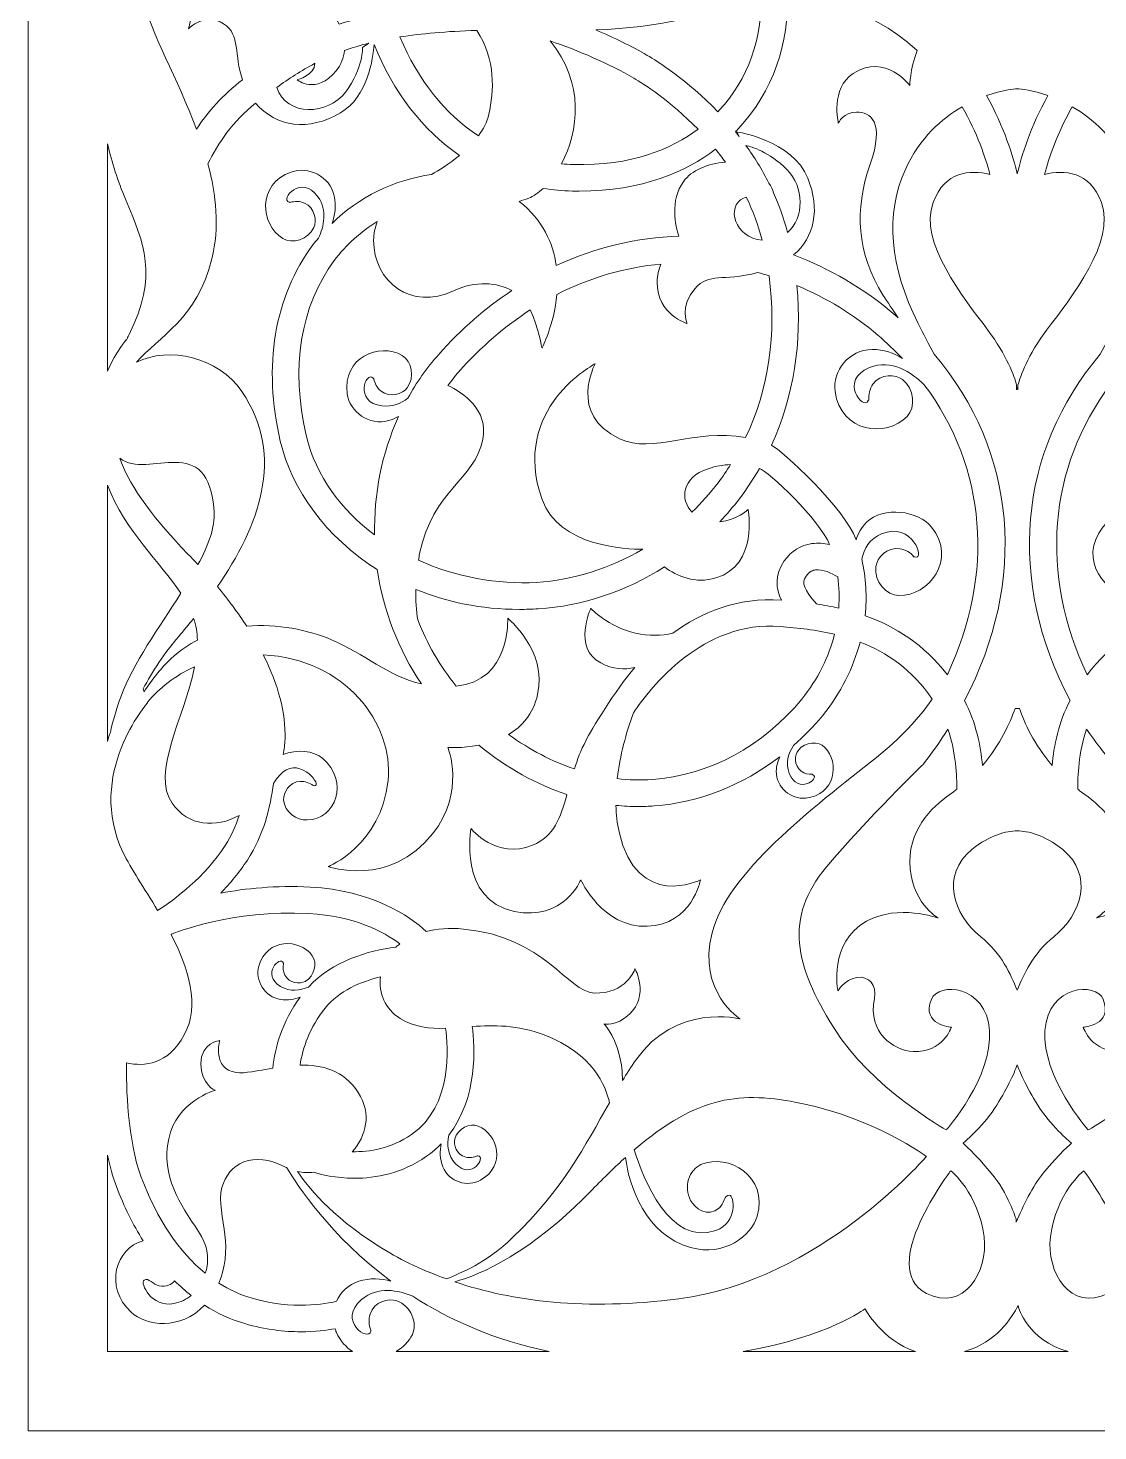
# Model space of a CAD drawing. Header units: inches. Extents: x 1.5 to 6.8, y -11.7 to 0.
# Drawn here: x 1.473 to 4.37, y -11.693 to -7.894 of the extents above; entities that cross this region are included whole.
import ezdxf

# ---------------------------------------------------------------- set-up
doc = ezdxf.new("R2010")
doc.units = ezdxf.units.IN
doc.header["$MEASUREMENT"] = 0
doc.layers.add('Layer 1', color=7, linetype='Continuous')

msp = doc.modelspace()

# ---------------------------------------------------------------- linework, layer by layer
at = {"layer": 'Layer 1', "lineweight": 0}
for points, knots in [([(6.416, -2.468), (6.3725, -2.2996), (6.2525, -1.928), (5.993, -1.6735), (5.6731, -1.3598), (5.4509, -1.284), (5.1934, -1.196), (5.0702, -1.1539), (4.9306, -1.106), (4.7617, -1.0254), (4.399, -0.8519), (4.2579, -0.3713), (4.2566, -0.3666), (4.2566, -0.3666), (4.1529, 0), (4.1529, 0), (4.1529, 0), (4.0493, -0.3666), (4.0493, -0.3666), (4.048, -0.3714), (3.9088, -0.851), (3.5442, -1.0254), (3.3753, -1.106), (3.2356, -1.1539), (3.1125, -1.196), (2.855, -1.284), (2.6327, -1.3598), (2.3129, -1.6735), (2.0534, -1.928), (1.9334, -2.2996), (1.8899, -2.468), (1.8899, -2.468), (1.473, -2.468), (1.473, -2.468), (1.473, -2.468), (1.473, -11.6929), (1.473, -11.6929), (1.473, -11.6929), (6.8329, -11.6929), (6.8329, -11.6929), (6.8329, -11.6929), (6.8329, -2.468), (6.8329, -2.468), (6.8329, -2.468), (6.416, -2.468), (6.416, -2.468)], [0, 0, 0, 0, 1, 1, 1, 2, 2, 2, 3, 3, 3, 4, 4, 4, 5, 5, 5, 6, 6, 6, 7, 7, 7, 8, 8, 8, 9, 9, 9, 10, 10, 10, 11, 11, 11, 12, 12, 12, 13, 13, 13, 14, 14, 14, 15, 15, 15, 15]), ([(2.0023, -7.8819), (2.0494, -7.9119), (2.0296, -7.9661), (2.0536, -8.0335), (2.0003, -8.0743), (1.9596, -8.1203), (1.9292, -8.1672), (1.8782, -8.0318), (1.8055, -7.9071), (1.7819, -7.81), (1.7472, -7.6683), (1.7754, -7.5347), (1.823, -7.4238), (1.8793, -7.4757), (1.9572, -7.5174), (2.065, -7.5316), (2.0875, -7.5346), (2.1091, -7.5361), (2.1296, -7.5361), (2.2266, -7.5361), (2.3028, -7.5055), (2.3606, -7.4667), (2.3418, -7.5577), (2.34, -7.6534), (2.3568, -7.7491), (2.3637, -7.789), (2.373, -7.8271), (2.384, -7.8636), (2.3595, -7.8695), (2.3367, -7.876), (2.3157, -7.8832), (2.3021, -7.8544), (2.2806, -7.8303), (2.2587, -7.819), (2.1866, -7.7818), (2.1086, -7.822), (2.1086, -7.822), (2.1086, -7.822), (2.0848, -7.7843), (2.0157, -7.7877), (1.9213, -7.7922), (1.9078, -7.8952), (1.9078, -7.8952), (1.9078, -7.8952), (1.9508, -7.8491), (2.0023, -7.8819)], [0, 0, 0, 0, 1, 1, 1, 2, 2, 2, 3, 3, 3, 4, 4, 4, 5, 5, 5, 6, 6, 6, 7, 7, 7, 8, 8, 8, 9, 9, 9, 10, 10, 10, 11, 11, 11, 12, 12, 12, 13, 13, 13, 14, 14, 14, 15, 15, 15, 15]), ([(3.3443, -8.1162), (3.343, -8.1175), (3.3417, -8.1189), (3.3405, -8.1202), (3.2578, -8.0339), (3.1763, -7.9831), (3.1495, -7.9674), (3.1069, -7.9427), (3.0587, -7.9191), (3.0102, -7.8986), (3.1777, -7.8926), (3.3267, -7.8578), (3.456, -7.8051), (3.4621, -7.9198), (3.4223, -8.0323), (3.3443, -8.1162)], [0, 0, 0, 0, 1, 1, 1, 2, 2, 2, 3, 3, 3, 4, 4, 4, 5, 5, 5, 5]), ([(3.5842, -8.3004), (3.5425, -8.1967), (3.3923, -8.1748), (3.3923, -8.1748), (3.3923, -8.1748), (3.3985, -8.1871), (3.3985, -8.1871), (3.3951, -8.1827), (3.3914, -8.1786), (3.388, -8.1744), (3.3911, -8.1713), (3.3942, -8.1681), (3.3971, -8.165), (3.4888, -8.0663), (3.5354, -7.934), (3.5276, -7.7995), (3.584, -7.8044), (3.7426, -7.8301), (3.8801, -7.9539), (3.8604, -8.0077), (3.8602, -8.0493), (3.8602, -8.0493), (3.8602, -8.0493), (3.7953, -7.96), (3.7073, -8.0164), (3.6443, -8.0568), (3.6668, -8.151), (3.6668, -8.151), (3.6668, -8.151), (3.6803, -8.121), (3.7163, -8.121), (3.7523, -8.121), (3.7942, -8.1449), (3.7523, -8.2645), (3.7103, -8.3842), (3.7163, -8.5037), (3.7882, -8.6174), (3.7998, -8.6354), (3.8136, -8.6563), (3.8287, -8.678), (3.8259, -8.6756), (3.8234, -8.6732), (3.8206, -8.6709), (3.7352, -8.5978), (3.6423, -8.5438), (3.5457, -8.5081), (3.6016, -8.4598), (3.6183, -8.3846), (3.5842, -8.3004)], [0, 0, 0, 0, 1, 1, 1, 2, 2, 2, 3, 3, 3, 4, 4, 4, 5, 5, 5, 6, 6, 6, 7, 7, 7, 8, 8, 8, 9, 9, 9, 10, 10, 10, 11, 11, 11, 12, 12, 12, 13, 13, 13, 14, 14, 14, 15, 15, 15, 16, 16, 16, 16]), ([(2.6877, -7.8998), (2.7403, -7.9812), (2.7342, -8.0636), (2.7206, -8.1269), (2.7161, -8.1477), (2.7057, -8.1672), (2.6925, -8.1852), (2.6015, -8.1259), (2.5285, -8.0345), (2.4798, -7.9176), (2.5377, -7.9086), (2.6055, -7.9024), (2.6877, -7.8998)], [0, 0, 0, 0, 1, 1, 1, 2, 2, 2, 3, 3, 3, 4, 4, 4, 4]), ([(2.0518, -8.8774), (1.9888, -8.7846), (1.8547, -8.7547), (1.7666, -8.7983), (1.8261, -8.7306), (1.9319, -8.6791), (1.9708, -8.5187), (1.9915, -8.4328), (1.9825, -8.3461), (1.9599, -8.2616), (1.9867, -8.205), (2.0276, -8.1465), (2.0892, -8.0968), (2.1445, -8.1622), (2.2327, -8.1737), (2.3185, -8.1235), (2.3938, -8.0792), (2.4073, -7.9748), (2.4097, -7.9377), (2.4619, -8.0676), (2.5414, -8.1702), (2.6412, -8.2386), (2.6127, -8.2621), (2.5838, -8.28), (2.5655, -8.2901), (2.4619, -8.305), (2.3692, -8.3508), (2.2959, -8.4226), (2.3042, -8.4003), (2.3079, -8.3753), (2.302, -8.3483), (2.2903, -8.2943), (2.2314, -8.267), (2.1853, -8.2834), (2.0916, -8.3165), (2.1018, -8.4262), (2.1627, -8.4632), (2.1885, -8.4788), (2.2312, -8.4668), (2.2467, -8.4337), (2.2551, -8.4158), (2.2502, -8.3797), (2.2212, -8.3677), (2.2085, -8.3622), (2.195, -8.362), (2.1826, -8.3658), (2.1818, -8.3656), (2.1812, -8.3653), (2.1802, -8.3651), (2.1534, -8.3586), (2.2131, -8.2866), (2.2581, -8.3511), (2.2839, -8.3879), (2.2743, -8.4305), (2.2589, -8.4629), (2.2542, -8.4688), (2.249, -8.4742), (2.2444, -8.4803), (2.1397, -8.6206), (2.1083, -8.8094), (2.156, -9.0125), (2.1865, -9.1421), (2.2792, -9.2724), (2.4186, -9.3602), (2.4346, -9.4699), (2.475, -9.5763), (2.5384, -9.6699), (2.4473, -9.649), (2.3841, -9.5878), (2.2947, -9.5502), (2.2312, -9.5234), (2.148, -9.5061), (2.065, -9.5136), (2.0422, -9.4783), (2.0155, -9.4425), (1.9855, -9.4063), (2.0963, -9.2457), (2.1717, -9.0546), (2.0518, -8.8774)], [0, 0, 0, 0, 1, 1, 1, 2, 2, 2, 3, 3, 3, 4, 4, 4, 5, 5, 5, 6, 6, 6, 7, 7, 7, 8, 8, 8, 9, 9, 9, 10, 10, 10, 11, 11, 11, 12, 12, 12, 13, 13, 13, 14, 14, 14, 15, 15, 15, 16, 16, 16, 17, 17, 17, 18, 18, 18, 19, 19, 19, 20, 20, 20, 21, 21, 21, 22, 22, 22, 23, 23, 23, 24, 24, 24, 25, 25, 25, 26, 26, 26, 26]), ([(2.333, -8.0662), (2.2855, -8.1305), (2.1726, -8.1341), (2.1462, -8.0545), (2.1795, -8.0309), (2.2123, -8.0088), (2.2498, -7.989), (2.2503, -8.0204), (2.2017, -8.0339), (2.2017, -8.0339), (2.2017, -8.0339), (2.253, -8.0753), (2.307, -8.0094), (2.3207, -7.9923), (2.3276, -7.9736), (2.3295, -7.9543), (2.3497, -7.9472), (2.3717, -7.9405), (2.3955, -7.9346), (2.3955, -7.9346), (2.3787, -7.9464), (2.3787, -7.9464), (2.3787, -7.9464), (2.3812, -8.001), (2.333, -8.0662)], [0, 0, 0, 0, 1, 1, 1, 2, 2, 2, 3, 3, 3, 4, 4, 4, 5, 5, 5, 6, 6, 6, 7, 7, 7, 8, 8, 8, 8]), ([(3.1133, -8.0295), (3.1377, -8.0436), (3.2116, -8.0898), (3.2868, -8.1676), (3.2155, -8.2208), (3.1074, -8.2673), (2.9481, -8.2633), (2.9377, -8.2631), (2.9275, -8.2621), (2.9172, -8.2613), (2.9641, -8.1734), (2.9799, -8.0412), (2.8863, -7.9285), (2.9612, -7.9534), (3.0463, -7.9905), (3.1133, -8.0295)], [0, 0, 0, 0, 1, 1, 1, 2, 2, 2, 3, 3, 3, 4, 4, 4, 5, 5, 5, 5]), ([(4.0679, -8.0764), (4.1096, -8.0621), (4.1418, -8.0585), (4.1511, -8.0577), (4.1605, -8.0585), (4.1927, -8.0621), (4.2343, -8.0764), (4.1864, -8.1615), (4.1623, -8.2416), (4.1511, -8.2886), (4.1398, -8.2416), (4.1158, -8.1615), (4.0679, -8.0764)], [0, 0, 0, 0, 1, 1, 1, 2, 2, 2, 3, 3, 3, 4, 4, 4, 4]), ([(3.8482, -8.2764), (3.8877, -8.1903), (3.9465, -8.1383), (4.002, -8.1066), (4.0427, -8.1774), (4.0653, -8.2454), (4.0771, -8.2899), (4.023, -8.277), (3.955, -8.2812), (3.9232, -8.3662), (3.8837, -8.4718), (4.0042, -8.6218), (4.0716, -8.7115), (4.1226, -8.7792), (4.1428, -8.8366), (4.1495, -8.8607), (4.1495, -8.8607), (4.1495, -8.8729), (4.1495, -8.8729), (4.1495, -8.8729), (4.1502, -8.8703), (4.1511, -8.8667), (4.152, -8.8703), (4.1526, -8.8729), (4.1526, -8.8729), (4.1526, -8.8729), (4.1527, -8.8607), (4.1527, -8.8607), (4.1595, -8.8366), (4.1796, -8.7792), (4.2306, -8.7115), (4.2981, -8.6218), (4.4185, -8.4718), (4.3791, -8.3662), (4.3472, -8.2812), (4.2791, -8.277), (4.2251, -8.2899), (4.2369, -8.2454), (4.2596, -8.1774), (4.3002, -8.1066), (4.3558, -8.1383), (4.4145, -8.1903), (4.454, -8.2764), (4.5095, -8.3976), (4.4961, -8.5411), (4.4195, -8.6935), (4.405, -8.7223), (4.3903, -8.7504), (4.3759, -8.7769), (4.1524, -9.0407), (4.1228, -9.3896), (4.2941, -9.7151), (4.2628, -9.7731), (4.2501, -9.8385), (4.2454, -9.8903), (4.1966, -9.8337), (4.1704, -9.7745), (4.1571, -9.736), (4.1571, -9.736), (4.1451, -9.736), (4.1451, -9.736), (4.1319, -9.7745), (4.1056, -9.8337), (4.0568, -9.8903), (4.0521, -9.8385), (4.0394, -9.7731), (4.008, -9.7151), (4.1795, -9.3896), (4.1499, -9.0407), (3.9263, -8.7769), (3.9119, -8.7504), (3.8971, -8.7223), (3.8827, -8.6935), (3.8062, -8.5411), (3.7927, -8.3976), (3.8482, -8.2764)], [0, 0, 0, 0, 1, 1, 1, 2, 2, 2, 3, 3, 3, 4, 4, 4, 5, 5, 5, 6, 6, 6, 7, 7, 7, 8, 8, 8, 9, 9, 9, 10, 10, 10, 11, 11, 11, 12, 12, 12, 13, 13, 13, 14, 14, 14, 15, 15, 15, 16, 16, 16, 17, 17, 17, 18, 18, 18, 19, 19, 19, 20, 20, 20, 21, 21, 21, 22, 22, 22, 23, 23, 23, 24, 24, 24, 25, 25, 25, 25]), ([(1.6884, -8.2071), (1.7001, -8.2577), (1.7158, -8.3077), (1.7368, -8.3572), (1.7866, -8.4747), (1.8268, -8.5636), (1.7459, -8.7249), (1.7434, -8.7297), (1.7415, -8.7342), (1.7393, -8.7389), (1.7397, -8.7377), (1.7399, -8.7368), (1.7399, -8.7368), (1.7399, -8.7368), (1.7116, -8.7672), (1.6884, -8.8228), (1.6884, -8.8228), (1.6884, -8.2071), (1.6884, -8.2071)], [0, 0, 0, 0, 1, 1, 1, 2, 2, 2, 3, 3, 3, 4, 4, 4, 5, 5, 5, 6, 6, 6, 6]), ([(2.9466, -8.3351), (2.9528, -8.3352), (2.9589, -8.3352), (2.9649, -8.3352), (3.137, -8.3352), (3.2554, -8.282), (3.3343, -8.2218), (3.3433, -8.233), (3.3521, -8.2446), (3.3608, -8.2568), (3.3139, -8.2593), (3.2683, -8.2806), (3.2484, -8.3079), (3.2093, -8.3615), (3.2259, -8.4299), (3.2349, -8.4571), (3.122, -8.4606), (3.0096, -8.4873), (2.9031, -8.5369), (2.8948, -8.4766), (2.8668, -8.4141), (2.8027, -8.3628), (2.8111, -8.3602), (2.8196, -8.3576), (2.8285, -8.3542), (2.8413, -8.3491), (2.8548, -8.3399), (2.8679, -8.3276), (2.8936, -8.3316), (2.9196, -8.3344), (2.9466, -8.3351)], [0, 0, 0, 0, 1, 1, 1, 2, 2, 2, 3, 3, 3, 4, 4, 4, 5, 5, 5, 6, 6, 6, 7, 7, 7, 8, 8, 8, 9, 9, 9, 10, 10, 10, 10]), ([(3.4788, -8.3133), (3.4602, -8.2764), (3.439, -8.2428), (3.4167, -8.2118), (3.4326, -8.215), (3.4787, -8.228), (3.5273, -8.2764), (3.5745, -8.3235), (3.5751, -8.4076), (3.5293, -8.447), (3.5192, -8.4089), (3.5063, -8.3731), (3.491, -8.3395), (3.4888, -8.3313), (3.4847, -8.3225), (3.4788, -8.3133)], [0, 0, 0, 0, 1, 1, 1, 2, 2, 2, 3, 3, 3, 4, 4, 4, 5, 5, 5, 5]), ([(3.4103, -8.3542), (3.4129, -8.3531), (3.4153, -8.3524), (3.4176, -8.3517), (3.4352, -8.3875), (3.4497, -8.4266), (3.4606, -8.4682), (3.387, -8.4625), (3.361, -8.376), (3.4103, -8.3542)], [0, 0, 0, 0, 1, 1, 1, 2, 2, 2, 3, 3, 3, 3]), ([(2.4859, -8.7802), (2.4245, -8.7439), (2.3227, -8.7862), (2.3371, -8.8842), (2.3442, -8.9326), (2.396, -8.9718), (2.4493, -8.9567), (2.4591, -8.9539), (2.4679, -8.9499), (2.4762, -8.9454), (2.4302, -9.0458), (2.409, -9.1561), (2.4114, -9.2662), (2.3216, -9.1997), (2.2526, -9.109), (2.226, -8.996), (2.1833, -8.8142), (2.2103, -8.6461), (2.3021, -8.5233), (2.3347, -8.4797), (2.3742, -8.4445), (2.4186, -8.4175), (2.4122, -8.4346), (2.4086, -8.4517), (2.4086, -8.4677), (2.4086, -8.5814), (2.5106, -8.6592), (2.6246, -8.6053), (2.6856, -8.5766), (2.7434, -8.5831), (2.783, -8.6042), (2.7124, -8.6512), (2.6457, -8.7088), (2.5847, -8.7775), (2.5521, -8.8143), (2.5243, -8.8541), (2.5009, -8.8961), (2.4821, -8.9106), (2.4589, -8.9201), (2.4312, -8.9166), (2.353, -8.9073), (2.3888, -8.8208), (2.4071, -8.8416), (2.4078, -8.8423), (2.4083, -8.8427), (2.4089, -8.8434), (2.4114, -8.856), (2.4178, -8.8678), (2.4286, -8.8765), (2.453, -8.8963), (2.4872, -8.8838), (2.4991, -8.8681), (2.5212, -8.8388), (2.512, -8.7957), (2.4859, -8.7802)], [0, 0, 0, 0, 1, 1, 1, 2, 2, 2, 3, 3, 3, 4, 4, 4, 5, 5, 5, 6, 6, 6, 7, 7, 7, 8, 8, 8, 9, 9, 9, 10, 10, 10, 11, 11, 11, 12, 12, 12, 13, 13, 13, 14, 14, 14, 15, 15, 15, 16, 16, 16, 17, 17, 17, 18, 18, 18, 18]), ([(3.0745, -9.006), (2.9334, -8.9402), (3.0085, -8.8027), (3.0085, -8.8027), (3.0085, -8.8027), (2.7775, -8.9223), (2.8645, -9.1705), (2.9092, -9.2979), (3.0937, -9.3052), (3.1371, -9.3051), (3.0484, -9.357), (2.9497, -9.3886), (2.8496, -9.3948), (2.7443, -9.4011), (2.6312, -9.3802), (2.5299, -9.3349), (2.531, -9.3289), (2.5319, -9.3231), (2.5331, -9.3169), (2.5691, -9.1421), (2.6816, -9.1198), (2.7041, -9.0075), (2.7203, -8.9266), (2.65, -8.881), (2.6096, -8.8616), (2.6189, -8.8493), (2.6283, -8.8367), (2.6387, -8.825), (2.7, -8.7557), (2.7653, -8.7003), (2.8328, -8.6566), (2.8538, -8.7032), (2.8645, -8.7608), (2.8645, -8.7608), (2.8645, -8.7608), (2.897, -8.6973), (2.9048, -8.615), (2.997, -8.5678), (3.0922, -8.5414), (3.1864, -8.533), (3.1804, -8.547), (3.1764, -8.5632), (3.1764, -8.5814), (3.1764, -8.6712), (3.2574, -8.6935), (3.2574, -8.6935), (3.2574, -8.6935), (3.2364, -8.6471), (3.2784, -8.5994), (3.3177, -8.5546), (3.3513, -8.5811), (3.4488, -8.5554), (3.4589, -8.5581), (3.469, -8.5611), (3.4791, -8.5641), (3.5001, -8.7212), (3.4782, -8.8716), (3.4158, -9.0024), (3.2748, -8.9768), (3.1654, -9.0484), (3.0745, -9.006)], [0, 0, 0, 0, 1, 1, 1, 2, 2, 2, 3, 3, 3, 4, 4, 4, 5, 5, 5, 6, 6, 6, 7, 7, 7, 8, 8, 8, 9, 9, 9, 10, 10, 10, 11, 11, 11, 12, 12, 12, 13, 13, 13, 14, 14, 14, 15, 15, 15, 16, 16, 16, 17, 17, 17, 18, 18, 18, 19, 19, 19, 20, 20, 20, 20]), ([(3.7303, -9.3323), (3.7361, -9.3036), (3.751, -9.2768), (3.7838, -9.2632), (3.8663, -9.2287), (3.9038, -9.3361), (3.8741, -9.326), (3.873, -9.3258), (3.8723, -9.3256), (3.8713, -9.3253), (3.8618, -9.3142), (3.8487, -9.3061), (3.8333, -9.3036), (3.7981, -9.2977), (3.7713, -9.3291), (3.7684, -9.3515), (3.763, -9.3926), (3.7965, -9.4301), (3.8309, -9.4306), (3.9119, -9.4322), (3.9887, -9.3334), (3.9192, -9.2448), (3.885, -9.201), (3.7874, -9.187), (3.7433, -9.2318), (3.729, -9.2461), (3.7203, -9.2623), (3.7151, -9.2791), (3.6862, -9.1966), (3.5116, -9.0349), (3.4855, -9.0234), (3.5456, -8.8927), (3.5693, -8.7449), (3.5545, -8.5908), (3.6345, -8.6241), (3.7087, -8.6696), (3.7738, -8.7252), (3.7975, -8.7456), (3.8194, -8.7668), (3.84, -8.7888), (3.8172, -8.7739), (3.7899, -8.7639), (3.7583, -8.7639), (3.6952, -8.7639), (3.6508, -8.8225), (3.658, -8.8775), (3.6727, -8.9891), (3.797, -9.0039), (3.8528, -8.9454), (3.8765, -8.9205), (3.8733, -8.8706), (3.8401, -8.8454), (3.8222, -8.8319), (3.7809, -8.8287), (3.7604, -8.8579), (3.7514, -8.8706), (3.748, -8.8856), (3.7491, -8.9001), (3.7488, -8.901), (3.7483, -8.9017), (3.7478, -8.9026), (3.7342, -8.9309), (3.6682, -8.8475), (3.7507, -8.8131), (3.8106, -8.7882), (3.8665, -8.8277), (3.8986, -8.8586), (4.0681, -9.0847), (4.0907, -9.3714), (3.9619, -9.6449), (3.8982, -9.5626), (3.8216, -9.5142), (3.7393, -9.4852), (3.7447, -9.4337), (3.7414, -9.3823), (3.7303, -9.3323)], [0, 0, 0, 0, 1, 1, 1, 2, 2, 2, 3, 3, 3, 4, 4, 4, 5, 5, 5, 6, 6, 6, 7, 7, 7, 8, 8, 8, 9, 9, 9, 10, 10, 10, 11, 11, 11, 12, 12, 12, 13, 13, 13, 14, 14, 14, 15, 15, 15, 16, 16, 16, 17, 17, 17, 18, 18, 18, 19, 19, 19, 20, 20, 20, 21, 21, 21, 22, 22, 22, 23, 23, 23, 24, 24, 24, 25, 25, 25, 25]), ([(4.4713, -9.4306), (4.5057, -9.4301), (4.5392, -9.3926), (4.5339, -9.3515), (4.531, -9.3291), (4.5042, -9.2977), (4.469, -9.3036), (4.4534, -9.3061), (4.4404, -9.3142), (4.4309, -9.3253), (4.43, -9.3256), (4.4292, -9.3258), (4.4282, -9.326), (4.3985, -9.3361), (4.436, -9.2287), (4.5185, -9.2632), (4.5512, -9.2768), (4.5661, -9.3036), (4.5719, -9.3323), (4.5608, -9.3823), (4.5575, -9.4337), (4.5631, -9.4852), (4.4806, -9.5142), (4.4041, -9.5626), (4.3404, -9.6449), (4.2115, -9.3714), (4.2341, -9.0847), (4.4037, -8.8586), (4.4357, -8.8277), (4.4917, -8.7882), (4.5514, -8.8131), (4.634, -8.8475), (4.5681, -8.9309), (4.5545, -8.9026), (4.554, -8.9017), (4.5535, -8.901), (4.5531, -8.9001), (4.5543, -8.8856), (4.5509, -8.8706), (4.5419, -8.8579), (4.5213, -8.8287), (4.48, -8.8319), (4.462, -8.8454), (4.429, -8.8706), (4.4257, -8.9205), (4.4494, -8.9454), (4.5052, -9.0039), (4.6296, -8.9891), (4.6442, -8.8775), (4.6514, -8.8225), (4.607, -8.7639), (4.544, -8.7639), (4.5124, -8.7639), (4.485, -8.7739), (4.4621, -8.7888), (4.4829, -8.7668), (4.5047, -8.7456), (4.5284, -8.7252), (4.5935, -8.6696), (4.6678, -8.6241), (4.7477, -8.5908), (4.7329, -8.7449), (4.7566, -8.8927), (4.8168, -9.0234), (4.7906, -9.0349), (4.6161, -9.1966), (4.5872, -9.2791), (4.582, -9.2623), (4.5732, -9.2461), (4.559, -9.2318), (4.5148, -9.187), (4.4172, -9.201), (4.3831, -9.2448), (4.3136, -9.3334), (4.3903, -9.4322), (4.4713, -9.4306)], [0, 0, 0, 0, 1, 1, 1, 2, 2, 2, 3, 3, 3, 4, 4, 4, 5, 5, 5, 6, 6, 6, 7, 7, 7, 8, 8, 8, 9, 9, 9, 10, 10, 10, 11, 11, 11, 12, 12, 12, 13, 13, 13, 14, 14, 14, 15, 15, 15, 16, 16, 16, 17, 17, 17, 18, 18, 18, 19, 19, 19, 20, 20, 20, 21, 21, 21, 22, 22, 22, 23, 23, 23, 24, 24, 24, 25, 25, 25, 25]), ([(1.9078, -9.3198), (1.793, -9.2015), (1.7437, -9.1222), (1.7215, -9.0588), (1.7984, -9.1186), (1.9615, -8.9804), (1.9768, -9.2032), (1.9796, -9.2451), (1.9613, -9.294), (1.933, -9.3467), (1.9248, -9.3377), (1.9165, -9.3288), (1.9078, -9.3198)], [0, 0, 0, 0, 1, 1, 1, 2, 2, 2, 3, 3, 3, 4, 4, 4, 4]), ([(3.3752, -9.0758), (3.3645, -9.0925), (3.3534, -9.109), (3.3413, -9.1249), (3.3197, -9.1534), (3.2958, -9.1799), (3.2703, -9.2045), (3.2381, -9.1703), (3.2414, -9.1116), (3.3144, -9.0868), (3.335, -9.0799), (3.3553, -9.0765), (3.3752, -9.0758)], [0, 0, 0, 0, 1, 1, 1, 2, 2, 2, 3, 3, 3, 4, 4, 4, 4]), ([(2.7715, -9.4919), (2.7715, -9.4919), (2.7805, -9.662), (2.6323, -9.6757), (2.5878, -9.6211), (2.553, -9.5605), (2.5282, -9.4962), (2.5245, -9.4715), (2.5223, -9.4437), (2.5227, -9.4136), (2.6054, -9.4476), (2.6994, -9.4679), (2.8031, -9.4679), (2.8199, -9.4679), (2.8368, -9.4675), (2.8541, -9.4665), (2.9741, -9.459), (3.0923, -9.4188), (3.1963, -9.3531), (3.2303, -9.378), (3.2791, -9.3998), (3.3354, -9.3827), (3.4515, -9.3474), (3.4224, -9.1974), (3.4224, -9.1974), (3.4224, -9.1974), (3.3916, -9.2273), (3.3458, -9.2304), (3.3645, -9.2108), (3.3821, -9.1899), (3.3987, -9.1683), (3.4187, -9.1421), (3.4366, -9.1146), (3.4529, -9.0863), (3.4753, -9.093), (3.6177, -9.226), (3.643, -9.2925), (3.6278, -9.2891), (3.6117, -9.2875), (3.5953, -9.2897), (3.5651, -9.2938), (3.5392, -9.31), (3.5204, -9.3366), (3.4933, -9.3749), (3.498, -9.4117), (3.5126, -9.4427), (3.3935, -9.4341), (3.2947, -9.477), (3.2182, -9.5326), (3.1882, -9.5391), (3.1544, -9.5408), (3.1179, -9.5322), (3.0414, -9.5143), (2.9964, -9.465), (2.9964, -9.465), (2.9964, -9.465), (2.947, -9.5726), (3.0234, -9.613), (3.0562, -9.6302), (3.088, -9.6314), (3.1157, -9.6257), (3.0641, -9.6836), (2.9972, -9.7963), (2.983, -9.8238), (2.9696, -9.8496), (2.96, -9.8751), (2.952, -9.9001), (2.8913, -9.8796), (2.8316, -9.8482), (2.7739, -9.8067), (2.8097, -9.7853), (2.8406, -9.7517), (2.8525, -9.6982), (2.8791, -9.5791), (2.7715, -9.4919), (2.7715, -9.4919)], [0, 0, 0, 0, 1, 1, 1, 2, 2, 2, 3, 3, 3, 4, 4, 4, 5, 5, 5, 6, 6, 6, 7, 7, 7, 8, 8, 8, 9, 9, 9, 10, 10, 10, 11, 11, 11, 12, 12, 12, 13, 13, 13, 14, 14, 14, 15, 15, 15, 16, 16, 16, 17, 17, 17, 18, 18, 18, 19, 19, 19, 20, 20, 20, 21, 21, 21, 22, 22, 22, 23, 23, 23, 24, 24, 24, 25, 25, 25, 25]), ([(1.6884, -9.1316), (1.736, -9.2571), (1.8306, -9.3393), (1.8868, -9.4243), (1.8282, -9.5166), (1.757, -9.6146), (1.7249, -9.7026), (1.7112, -9.74), (1.7021, -9.7727), (1.6959, -9.8009), (1.6932, -9.8082), (1.6908, -9.8166), (1.6884, -9.8254), (1.6884, -9.8254), (1.6884, -9.1316), (1.6884, -9.1316)], [0, 0, 0, 0, 1, 1, 1, 2, 2, 2, 3, 3, 3, 4, 4, 4, 5, 5, 5, 5]), ([(3.6075, -9.4532), (3.5736, -9.4147), (3.5666, -9.3958), (3.5792, -9.378), (3.5888, -9.3645), (3.5985, -9.3618), (3.6049, -9.3608), (3.6244, -9.3585), (3.6487, -9.3697), (3.665, -9.3794), (3.6689, -9.4076), (3.6698, -9.436), (3.6677, -9.4645), (3.6479, -9.46), (3.6278, -9.4563), (3.6075, -9.4532)], [0, 0, 0, 0, 1, 1, 1, 2, 2, 2, 3, 3, 3, 4, 4, 4, 5, 5, 5, 5]), ([(1.9315, -9.5514), (1.909, -9.5629), (1.8873, -9.5772), (1.8673, -9.5949), (1.8359, -9.623), (1.8092, -9.6565), (1.787, -9.6912), (1.787, -9.6912), (1.7843, -9.6832), (1.7843, -9.6832), (1.8098, -9.6361), (1.8415, -9.5873), (1.8808, -9.5413), (1.8942, -9.5255), (1.9078, -9.509), (1.9213, -9.4922), (1.9277, -9.5111), (1.9313, -9.5306), (1.9315, -9.5514)], [0, 0, 0, 0, 1, 1, 1, 2, 2, 2, 3, 3, 3, 4, 4, 4, 5, 5, 5, 6, 6, 6, 6]), ([(3.1119, -9.7478), (3.1584, -9.6787), (3.3016, -9.4969), (3.5095, -9.5142), (3.5574, -9.5181), (3.6071, -9.5235), (3.6564, -9.5351), (3.641, -9.5965), (3.6119, -9.6563), (3.5676, -9.7108), (3.4637, -9.8382), (3.3161, -9.9178), (3.1627, -9.9288), (3.131, -9.931), (3.0995, -9.9296), (3.068, -9.9261), (3.0753, -9.864), (3.0923, -9.8022), (3.1119, -9.7478)], [0, 0, 0, 0, 1, 1, 1, 2, 2, 2, 3, 3, 3, 4, 4, 4, 5, 5, 5, 6, 6, 6, 6]), ([(2.0669, -10.1467), (2.1105, -10.0801), (2.1294, -10.0038), (2.1371, -9.9393), (2.1442, -9.928), (2.1527, -9.9176), (2.1629, -9.9086), (2.2107, -9.8671), (2.2734, -9.9489), (2.2473, -9.9454), (2.2464, -9.9452), (2.2458, -9.9453), (2.2449, -9.9451), (2.2353, -9.9379), (2.2233, -9.9333), (2.2101, -9.9337), (2.1803, -9.9346), (2.1636, -9.9649), (2.1648, -9.9835), (2.1672, -10.0182), (2.2004, -10.0386), (2.2291, -10.0383), (2.3067, -10.0374), (2.3425, -9.9327), (2.2709, -9.8714), (2.2465, -9.8504), (2.1998, -9.8465), (2.1637, -9.8606), (2.1663, -9.8472), (2.1683, -9.8335), (2.1688, -9.8192), (2.171, -9.7487), (2.1507, -9.6719), (2.1098, -9.591), (2.3317, -9.6021), (2.4636, -9.7764), (2.4476, -9.9315), (2.4296, -10.1063), (2.2857, -10.1646), (2.2857, -10.1646), (2.2857, -10.1646), (2.4521, -10.223), (2.5691, -10.0749), (2.6579, -9.9626), (2.6096, -9.8416), (2.6096, -9.8416), (2.6096, -9.8416), (2.6474, -9.8448), (2.6934, -9.836), (2.7696, -9.8974), (2.8498, -9.9422), (2.932, -9.9696), (2.9146, -10.0318), (2.8967, -10.0826), (2.839, -10.1063), (2.74, -10.1467), (2.6725, -10.0614), (2.6725, -10.0614), (2.6725, -10.0614), (2.6366, -10.2543), (2.7895, -10.2857), (2.9235, -10.3132), (2.9695, -10.2005), (2.9695, -10.2005), (2.9695, -10.2005), (3.0279, -10.3305), (3.1494, -10.3261), (3.2709, -10.3216), (3.2934, -10.2005), (3.2934, -10.2005), (3.2934, -10.2005), (3.1224, -10.2857), (3.073, -10.0705), (3.0676, -10.0471), (3.0652, -10.0232), (3.0646, -9.9986), (3.0849, -10.0007), (3.1051, -10.0018), (3.1255, -10.0018), (3.1396, -10.0018), (3.1537, -10.0014), (3.1678, -10.0003), (3.2899, -9.9915), (3.408, -9.9442), (3.5081, -9.8671), (3.5029, -9.8789), (3.4991, -9.8916), (3.4988, -9.9059), (3.4977, -9.9506), (3.5389, -9.9833), (3.5783, -9.9791), (3.6585, -9.9706), (3.6713, -9.8824), (3.6304, -9.8416), (3.613, -9.8245), (3.5772, -9.8258), (3.5586, -9.849), (3.5486, -9.8615), (3.5456, -9.8908), (3.566, -9.906), (3.5751, -9.9126), (3.5858, -9.9153), (3.5961, -9.9146), (3.5968, -9.915), (3.5972, -9.9153), (3.5979, -9.9157), (3.6179, -9.9258), (3.557, -9.9712), (3.5339, -9.912), (3.523, -9.884), (3.5317, -9.8574), (3.5455, -9.8363), (3.5731, -9.8118), (3.5996, -9.7853), (3.6235, -9.756), (3.6737, -9.6942), (3.7073, -9.6261), (3.7255, -9.5564), (3.7979, -9.5841), (3.8661, -9.6304), (3.9212, -9.7109), (3.8834, -9.7632), (3.8343, -9.818), (3.7702, -9.8686), (3.5945, -10.0073), (3.3654, -10.1826), (3.3249, -10.344), (3.2844, -10.5054), (3.4013, -10.5772), (3.4013, -10.5772), (3.4013, -10.5772), (3.2259, -10.5322), (3.1179, -10.6894), (3.1053, -10.7076), (3.0936, -10.7259), (3.0824, -10.7442), (3.0823, -10.7217), (3.0801, -10.6981), (3.0745, -10.6773), (3.0564, -10.6116), (3.0325, -10.5907), (3.0325, -10.5907), (3.0325, -10.5907), (3.064, -10.5991), (3.1014, -10.5638), (3.1554, -10.513), (3.1164, -10.4412), (3.1164, -10.4412), (3.1164, -10.4412), (3.0924, -10.5106), (3.0054, -10.5069), (2.9334, -10.504), (2.8735, -10.3545), (2.6515, -10.3336), (2.6129, -10.33), (2.5798, -10.3328), (2.5512, -10.34), (2.5054, -10.298), (2.4054, -10.229), (2.2366, -10.22), (2.1436, -10.215), (2.0609, -10.2239), (1.9947, -10.2362), (2.02, -10.2102), (2.0449, -10.1804), (2.0669, -10.1467)], [0, 0, 0, 0, 1, 1, 1, 2, 2, 2, 3, 3, 3, 4, 4, 4, 5, 5, 5, 6, 6, 6, 7, 7, 7, 8, 8, 8, 9, 9, 9, 10, 10, 10, 11, 11, 11, 12, 12, 12, 13, 13, 13, 14, 14, 14, 15, 15, 15, 16, 16, 16, 17, 17, 17, 18, 18, 18, 19, 19, 19, 20, 20, 20, 21, 21, 21, 22, 22, 22, 23, 23, 23, 24, 24, 24, 25, 25, 25, 26, 26, 26, 27, 27, 27, 28, 28, 28, 29, 29, 29, 30, 30, 30, 31, 31, 31, 32, 32, 32, 33, 33, 33, 34, 34, 34, 35, 35, 35, 36, 36, 36, 37, 37, 37, 38, 38, 38, 39, 39, 39, 40, 40, 40, 41, 41, 41, 42, 42, 42, 43, 43, 43, 44, 44, 44, 45, 45, 45, 46, 46, 46, 47, 47, 47, 48, 48, 48, 49, 49, 49, 50, 50, 50, 51, 51, 51, 52, 52, 52, 53, 53, 53, 54, 54, 54, 55, 55, 55, 55]), ([(1.7968, -9.7206), (1.7968, -9.7206), (1.7962, -9.7189), (1.7962, -9.7189), (1.829, -9.6815), (1.8709, -9.6469), (1.9238, -9.6231), (1.8957, -9.7635), (1.8054, -9.9106), (1.8628, -9.9926), (1.9073, -10.0562), (1.981, -10.0604), (2.045, -10.0259), (2.0358, -10.054), (2.0235, -10.0818), (2.0066, -10.1076), (1.9507, -10.1931), (1.8713, -10.2528), (1.8239, -10.2835), (1.788, -10.2235), (1.7508, -10.1687), (1.7308, -10.1273), (1.6275, -9.9134), (1.7968, -9.7206), (1.7968, -9.7206)], [0, 0, 0, 0, 1, 1, 1, 2, 2, 2, 3, 3, 3, 4, 4, 4, 5, 5, 5, 6, 6, 6, 7, 7, 7, 8, 8, 8, 8]), ([(3.9635, -9.792), (3.9853, -9.8547), (3.9878, -9.9214), (3.9872, -9.9551), (3.9839, -9.9576), (3.9807, -9.9603), (3.9772, -9.9628), (3.9317, -9.9945), (3.8602, -10.0525), (3.8602, -10.1512), (3.8602, -10.259), (3.9367, -10.3037), (3.9367, -10.3037), (3.9367, -10.3037), (3.8295, -10.2647), (3.7433, -10.3126), (3.6383, -10.371), (3.6653, -10.501), (3.6653, -10.501), (3.6653, -10.501), (3.6829, -10.4712), (3.7163, -10.4652), (3.7497, -10.459), (3.7713, -10.4854), (3.7642, -10.5219), (3.7463, -10.6145), (3.8152, -10.6624), (3.8692, -10.6654), (3.9488, -10.6697), (3.9727, -10.5997), (3.9727, -10.5997), (3.9727, -10.5997), (3.8902, -10.5936), (3.9186, -10.5234), (3.9372, -10.4779), (4.0671, -10.483), (4.0761, -10.6086), (4.0851, -10.7341), (3.9592, -10.8777), (3.9592, -10.8777), (3.9592, -10.8777), (3.7567, -10.7656), (3.6533, -10.5997), (3.5498, -10.4336), (3.5183, -10.3037), (3.6353, -10.1646), (3.7435, -10.0359), (3.8977, -9.886), (3.8977, -9.886), (3.9217, -9.8552), (3.9435, -9.8237), (3.9635, -9.792)], [0, 0, 0, 0, 1, 1, 1, 2, 2, 2, 3, 3, 3, 4, 4, 4, 5, 5, 5, 6, 6, 6, 7, 7, 7, 8, 8, 8, 9, 9, 9, 10, 10, 10, 11, 11, 11, 12, 12, 12, 13, 13, 13, 14, 14, 14, 15, 15, 15, 16, 16, 16, 17, 17, 17, 17]), ([(4.226, -10.6086), (4.2351, -10.483), (4.3651, -10.4779), (4.3835, -10.5234), (4.4121, -10.5936), (4.3296, -10.5997), (4.3296, -10.5997), (4.3296, -10.5997), (4.3534, -10.6697), (4.433, -10.6654), (4.487, -10.6624), (4.556, -10.6145), (4.538, -10.5219), (4.531, -10.4854), (4.5526, -10.459), (4.5859, -10.4652), (4.6193, -10.4712), (4.637, -10.501), (4.637, -10.501), (4.637, -10.501), (4.664, -10.371), (4.559, -10.3126), (4.4728, -10.2647), (4.3655, -10.3037), (4.3655, -10.3037), (4.3655, -10.3037), (4.442, -10.259), (4.442, -10.1512), (4.442, -10.0525), (4.3705, -9.9945), (4.3251, -9.9628), (4.3216, -9.9603), (4.3184, -9.9576), (4.315, -9.9551), (4.3145, -9.9214), (4.3169, -9.8547), (4.3388, -9.792), (4.3588, -9.8237), (4.4079, -9.8835), (4.4079, -9.8835), (4.489, -9.9955), (4.5587, -10.0359), (4.6669, -10.1646), (4.7839, -10.3037), (4.7525, -10.4336), (4.6489, -10.5997), (4.5455, -10.7656), (4.3431, -10.8777), (4.3431, -10.8777), (4.3431, -10.8777), (4.2171, -10.7341), (4.226, -10.6086)], [0, 0, 0, 0, 1, 1, 1, 2, 2, 2, 3, 3, 3, 4, 4, 4, 5, 5, 5, 6, 6, 6, 7, 7, 7, 8, 8, 8, 9, 9, 9, 10, 10, 10, 11, 11, 11, 12, 12, 12, 13, 13, 13, 14, 14, 14, 15, 15, 15, 16, 16, 16, 17, 17, 17, 17]), ([(4.0521, -10.3545), (3.9761, -10.293), (3.9442, -10.187), (4.0282, -10.1183), (4.0774, -10.078), (4.1222, -10.0686), (4.1511, -10.0676), (4.18, -10.0686), (4.2249, -10.078), (4.2741, -10.1183), (4.358, -10.187), (4.3262, -10.293), (4.2501, -10.3545), (4.1935, -10.4001), (4.1693, -10.4559), (4.1511, -10.499), (4.133, -10.4559), (4.1088, -10.4001), (4.0521, -10.3545)], [0, 0, 0, 0, 1, 1, 1, 2, 2, 2, 3, 3, 3, 4, 4, 4, 5, 5, 5, 6, 6, 6, 6]), ([(1.9408, -10.6984), (1.9408, -10.7552), (1.9797, -10.7701), (1.9797, -10.7701), (1.9797, -10.7701), (1.8748, -10.8), (1.8538, -10.9016), (1.8328, -11.0033), (1.8838, -11.0781), (1.9347, -11.1527), (1.9596, -11.1891), (1.9616, -11.2241), (1.9572, -11.2504), (1.9569, -11.2519), (1.9567, -11.2534), (1.9564, -11.2547), (1.9563, -11.2552), (1.9562, -11.2556), (1.9561, -11.2559), (1.9553, -11.2593), (1.9539, -11.2624), (1.9529, -11.2656), (1.8816, -11.208), (1.8234, -11.1213), (1.7795, -11.0055), (1.7422, -10.9072), (1.7388, -10.7584), (1.7392, -10.6961), (1.7881, -10.7068), (1.8524, -10.7009), (1.8958, -10.6205), (1.9395, -10.5395), (1.9081, -10.4407), (1.8601, -10.3482), (1.8696, -10.3441), (2.0254, -10.2807), (2.2328, -10.2916), (2.356, -10.2982), (2.4354, -10.3405), (2.4797, -10.3739), (2.476, -10.3767), (2.4721, -10.3796), (2.4688, -10.3826), (2.3941, -10.3922), (2.2981, -10.4195), (2.2324, -10.4908), (2.2094, -10.5004), (2.1823, -10.5043), (2.1567, -10.4889), (2.1019, -10.4562), (2.157, -10.4041), (2.1638, -10.4255), (2.164, -10.4262), (2.1643, -10.4267), (2.1644, -10.4274), (2.1621, -10.4375), (2.163, -10.4484), (2.1681, -10.4584), (2.1795, -10.481), (2.2091, -10.483), (2.2231, -10.4753), (2.2491, -10.4609), (2.2565, -10.4259), (2.2424, -10.4058), (2.2089, -10.359), (2.1196, -10.3568), (2.0978, -10.4342), (2.0871, -10.4722), (2.1125, -10.5181), (2.1569, -10.5244), (2.1764, -10.5273), (2.194, -10.5241), (2.21, -10.5179), (2.1605, -10.5852), (2.1415, -10.6554), (2.1353, -10.7104), (2.0949, -10.7171), (2.0592, -10.7253), (2.0368, -10.7223), (1.9707, -10.7131), (1.9918, -10.6356), (1.9918, -10.6356), (1.9918, -10.6356), (1.9408, -10.6414), (1.9408, -10.6984)], [0, 0, 0, 0, 1, 1, 1, 2, 2, 2, 3, 3, 3, 4, 4, 4, 5, 5, 5, 6, 6, 6, 7, 7, 7, 8, 8, 8, 9, 9, 9, 10, 10, 10, 11, 11, 11, 12, 12, 12, 13, 13, 13, 14, 14, 14, 15, 15, 15, 16, 16, 16, 17, 17, 17, 18, 18, 18, 19, 19, 19, 20, 20, 20, 21, 21, 21, 22, 22, 22, 23, 23, 23, 24, 24, 24, 25, 25, 25, 26, 26, 26, 27, 27, 27, 28, 28, 28, 28]), ([(2.4806, -10.5758), (2.5197, -10.5997), (2.5601, -10.6037), (2.6034, -10.6023), (2.6101, -10.6496), (2.6238, -10.8127), (2.5111, -10.89), (2.4553, -10.9285), (2.397, -10.9375), (2.3509, -10.9367), (2.3887, -10.8941), (2.404, -10.8341), (2.3667, -10.776), (2.3273, -10.715), (2.2681, -10.701), (2.2093, -10.7024), (2.2167, -10.6562), (2.235, -10.5998), (2.2776, -10.5475), (2.3158, -10.5008), (2.3729, -10.4762), (2.4269, -10.4632), (2.4214, -10.5069), (2.4397, -10.5507), (2.4806, -10.5758)], [0, 0, 0, 0, 1, 1, 1, 2, 2, 2, 3, 3, 3, 4, 4, 4, 5, 5, 5, 6, 6, 6, 7, 7, 7, 8, 8, 8, 8]), ([(2.2468, -10.9922), (2.2649, -10.9981), (2.3054, -11.0087), (2.3571, -11.0087), (2.414, -11.0087), (2.4841, -10.9956), (2.552, -10.9491), (2.5671, -10.9387), (2.5799, -10.9271), (2.5918, -10.9151), (2.5876, -10.9345), (2.5872, -10.9559), (2.5959, -10.9776), (2.6125, -11.0193), (2.6633, -11.0331), (2.698, -11.0138), (2.7683, -10.9747), (2.7453, -10.8885), (2.6917, -10.8672), (2.6688, -10.8582), (2.6364, -10.8736), (2.6284, -10.902), (2.6242, -10.9174), (2.6331, -10.9456), (2.6579, -10.9514), (2.6688, -10.9541), (2.6796, -10.9523), (2.6889, -10.9476), (2.6896, -10.9478), (2.6901, -10.9478), (2.691, -10.948), (2.7133, -10.9495), (2.6753, -11.0151), (2.6307, -10.9696), (2.6085, -10.9471), (2.607, -10.9176), (2.612, -10.892), (2.691, -10.7902), (2.6828, -10.652), (2.6756, -10.5977), (2.7334, -10.5936), (2.7972, -10.5926), (2.8705, -10.6205), (3.0028, -10.6709), (3.0377, -10.7589), (3.047, -10.8042), (2.9804, -10.9207), (2.9223, -11.0373), (2.785, -11.1691), (2.7128, -11.2387), (2.6426, -11.2658), (2.6068, -11.281), (2.5301, -11.2545), (2.4768, -11.227), (2.4207, -11.1917), (2.2914, -11.1103), (2.2265, -11.0264), (2.2025, -10.9903), (2.2171, -10.9935), (2.2319, -10.9941), (2.2468, -10.9922)], [0, 0, 0, 0, 1, 1, 1, 2, 2, 2, 3, 3, 3, 4, 4, 4, 5, 5, 5, 6, 6, 6, 7, 7, 7, 8, 8, 8, 9, 9, 9, 10, 10, 10, 11, 11, 11, 12, 12, 12, 13, 13, 13, 14, 14, 14, 15, 15, 15, 16, 16, 16, 17, 17, 17, 18, 18, 18, 19, 19, 19, 20, 20, 20, 20]), ([(4.0042, -10.9136), (4.0042, -10.9136), (4.0537, -10.8732), (4.0897, -10.8195), (4.1229, -10.7696), (4.1422, -10.7247), (4.1511, -10.7015), (4.16, -10.7247), (4.1794, -10.7696), (4.2126, -10.8195), (4.2485, -10.8732), (4.2981, -10.9136), (4.2981, -10.9136), (4.2981, -10.9136), (4.2666, -10.9405), (4.2216, -10.9944), (4.1937, -11.0277), (4.1658, -11.0868), (4.1486, -11.1271), (4.1486, -11.1271), (4.1481, -11.1199), (4.1481, -11.1199), (4.1481, -11.1199), (4.1256, -11.0481), (4.0806, -10.9944), (4.0357, -10.9405), (4.0042, -10.9136), (4.0042, -10.9136)], [0, 0, 0, 0, 1, 1, 1, 2, 2, 2, 3, 3, 3, 4, 4, 4, 5, 5, 5, 6, 6, 6, 7, 7, 7, 8, 8, 8, 9, 9, 9, 9]), ([(3.001, -11.0392), (3.0328, -11.0063), (3.0625, -10.9775), (3.0908, -10.952), (3.0998, -11.0311), (3.1443, -11.1612), (3.2664, -11.1961), (3.3581, -11.2223), (3.4317, -11.164), (3.4469, -11.1109), (3.4778, -11.0025), (3.3693, -10.9398), (3.2949, -10.9716), (3.2632, -10.9852), (3.2464, -11.0324), (3.2669, -11.0684), (3.278, -11.0881), (3.3114, -11.1177), (3.345, -11.0886), (3.3571, -11.0782), (3.3576, -11.0533), (3.3721, -11.0541), (3.3856, -11.0549), (3.3947, -11.1288), (3.3354, -11.1497), (3.2104, -11.1939), (3.1383, -11.0096), (3.114, -10.9318), (3.2879, -10.7829), (3.403, -10.7722), (3.5678, -10.806), (3.7657, -10.8463), (3.9052, -10.9495), (3.9052, -10.9495), (3.9052, -10.9495), (3.6173, -11.2858), (3.2349, -11.3351), (2.9828, -11.3677), (2.7838, -11.3416), (2.6282, -11.2892), (2.698, -11.2694), (2.8347, -11.211), (3.001, -11.0392)], [0, 0, 0, 0, 1, 1, 1, 2, 2, 2, 3, 3, 3, 4, 4, 4, 5, 5, 5, 6, 6, 6, 7, 7, 7, 8, 8, 8, 9, 9, 9, 10, 10, 10, 11, 11, 11, 12, 12, 12, 13, 13, 13, 14, 14, 14, 14]), ([(2.0061, -11.162), (2.0015, -11.1207), (1.9876, -11.0687), (1.9978, -11.0332), (2.0157, -10.9704), (2.0807, -10.9304), (2.1717, -10.9793), (2.1724, -10.9797), (2.1732, -10.98), (2.174, -10.9803), (2.2017, -11.0278), (2.2911, -11.165), (2.4554, -11.2872), (2.4288, -11.2797), (2.3991, -11.2778), (2.3683, -11.2876), (2.3398, -11.2967), (2.3195, -11.3175), (2.3084, -11.3418), (2.2807, -11.3485), (2.1875, -11.3655), (2.08, -11.3336), (2.0481, -11.3242), (2.0181, -11.3105), (1.9899, -11.2926), (2.008, -11.2502), (2.0109, -11.2045), (2.0061, -11.162)], [0, 0, 0, 0, 1, 1, 1, 2, 2, 2, 3, 3, 3, 4, 4, 4, 5, 5, 5, 6, 6, 6, 7, 7, 7, 8, 8, 8, 9, 9, 9, 9]), ([(1.6884, -10.9462), (1.6945, -10.976), (1.7023, -11.0048), (1.7121, -11.031), (1.7328, -11.0854), (1.7572, -11.1341), (1.7845, -11.1778), (1.7104, -11.1978), (1.678, -11.3021), (1.752, -11.3714), (1.7926, -11.4093), (1.8855, -11.4215), (1.9506, -11.3523), (1.9847, -11.3742), (2.021, -11.391), (2.0595, -11.4023), (2.1152, -11.4189), (2.1674, -11.4243), (2.2112, -11.4243), (2.25, -11.4243), (2.282, -11.4201), (2.3043, -11.4161), (2.3054, -11.4194), (2.3062, -11.4227), (2.3077, -11.4261), (2.3189, -11.4499), (2.3344, -11.4666), (2.3518, -11.4777), (2.3518, -11.4777), (1.6884, -11.4777), (1.6884, -11.4777), (1.6884, -11.4777), (1.6884, -10.9462), (1.6884, -10.9462)], [0, 0, 0, 0, 1, 1, 1, 2, 2, 2, 3, 3, 3, 4, 4, 4, 5, 5, 5, 6, 6, 6, 7, 7, 7, 8, 8, 8, 9, 9, 9, 10, 10, 10, 11, 11, 11, 11]), ([(3.9712, -10.9883), (3.9712, -10.9883), (4.0462, -11.0481), (4.0612, -11.1676), (4.073, -11.262), (4.0069, -11.3719), (3.9052, -11.3203), (3.7702, -11.2514), (3.9712, -10.9883), (3.9712, -10.9883)], [0, 0, 0, 0, 1, 1, 1, 2, 2, 2, 3, 3, 3, 3]), ([(4.241, -11.1676), (4.2561, -11.0481), (4.3311, -10.9883), (4.3311, -10.9883), (4.3311, -10.9883), (4.532, -11.2514), (4.3971, -11.3203), (4.2953, -11.3719), (4.2292, -11.262), (4.241, -11.1676)], [0, 0, 0, 0, 1, 1, 1, 2, 2, 2, 3, 3, 3, 3]), ([(1.9146, -11.326), (1.902, -11.3362), (1.8868, -11.344), (1.8678, -11.3477), (1.8063, -11.3601), (1.7758, -11.2921), (1.787, -11.2845), (1.799, -11.2764), (1.8124, -11.2974), (1.8279, -11.3001), (1.8476, -11.3035), (1.861, -11.2967), (1.8699, -11.2862), (1.8843, -11.3006), (1.8992, -11.3138), (1.9146, -11.326)], [0, 0, 0, 0, 1, 1, 1, 2, 2, 2, 3, 3, 3, 4, 4, 4, 5, 5, 5, 5]), ([(2.471, -11.3405), (2.4498, -11.3329), (2.4096, -11.3424), (2.399, -11.3763), (2.3942, -11.3913), (2.3955, -11.4064), (2.4012, -11.4201), (2.4011, -11.4208), (2.4008, -11.4216), (2.4006, -11.4226), (2.3962, -11.4536), (2.3083, -11.3943), (2.3762, -11.3368), (2.4196, -11.3001), (2.4753, -11.3116), (2.5151, -11.3283), (2.6144, -11.3923), (2.7368, -11.4478), (2.884, -11.4777), (2.884, -11.4777), (2.4694, -11.4777), (2.4694, -11.4777), (2.4883, -11.4667), (2.5041, -11.451), (2.5135, -11.4317), (2.5283, -11.4008), (2.5101, -11.3542), (2.471, -11.3405)], [0, 0, 0, 0, 1, 1, 1, 2, 2, 2, 3, 3, 3, 4, 4, 4, 5, 5, 5, 6, 6, 6, 7, 7, 7, 8, 8, 8, 9, 9, 9, 9]), ([(4.1536, -11.3528), (4.1536, -11.3528), (4.1541, -11.3577), (4.1541, -11.3577), (4.1541, -11.3577), (4.1793, -11.4474), (4.2888, -11.4777), (4.2888, -11.4777), (4.0086, -11.4777), (4.0086, -11.4777), (4.0937, -11.4528), (4.1364, -11.3874), (4.1536, -11.3528)], [0, 0, 0, 0, 1, 1, 1, 2, 2, 2, 3, 3, 3, 4, 4, 4, 4]), ([(3.7387, -11.3621), (3.7387, -11.3621), (3.7852, -11.4481), (3.8753, -11.4777), (3.8753, -11.4777), (3.4095, -11.4777), (3.4095, -11.4777), (3.6398, -11.4379), (3.7387, -11.3621), (3.7387, -11.3621)], [0, 0, 0, 0, 1, 1, 1, 2, 2, 2, 3, 3, 3, 3])]:
    msp.add_open_spline(points, degree=3, knots=knots, dxfattribs=at)

doc.saveas('drawing.dxf')
